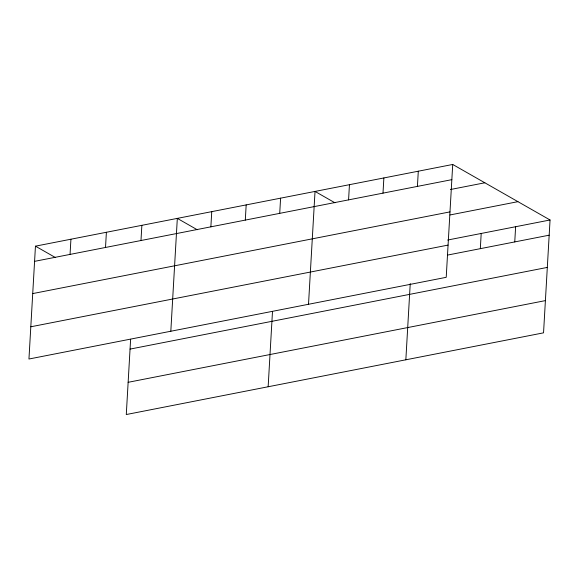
<?xml version="1.0" encoding="UTF-8"?>
<svg xmlns="http://www.w3.org/2000/svg" width="579" height="579" viewBox="0 0 579 579"><rect width="100%" height="100%" fill="white"/><g stroke="black" fill="none" stroke-linecap="round" stroke-linejoin="round"><path stroke-width="0.87" d="M35.457 246.162L28.95 359.016L446.214 277.319L452.72 164.465L35.457 246.162L55.338 257.503M70.052 254.413L70.927 239.214M105.516 247.465L106.391 232.273M130.622 339.258L126.28 414.535L543.543 332.838L550.05 219.984L452.72 164.465M140.987 240.524L141.862 225.325M170.819 331.239L177.326 218.384L197.207 229.725M210.872 226.838L211.748 211.639M245.301 220.1L246.176 204.901M268.149 386.758L272.492 311.48M279.722 213.362L280.598 198.163M308.513 304.279L315.027 191.425L334.908 202.766M348.572 199.878L349.448 184.687M382.994 193.14L383.87 177.941M405.843 359.798L410.236 283.623M417.423 186.402L418.299 171.203M480.324 248.659L481.2 233.467M514.753 241.921L515.628 226.722M34.581 261.353L451.844 179.656M450.411 189.528L484.84 182.783M32.721 293.582L449.984 211.885M449.963 214.968L517.93 201.666M447.661 240.032L550.05 219.984M30.81 326.788L448.074 245.091M447.668 255.057L549.174 235.183M130.051 349.101L547.314 267.411M128.14 382.306L545.404 300.61"/></g></svg>
